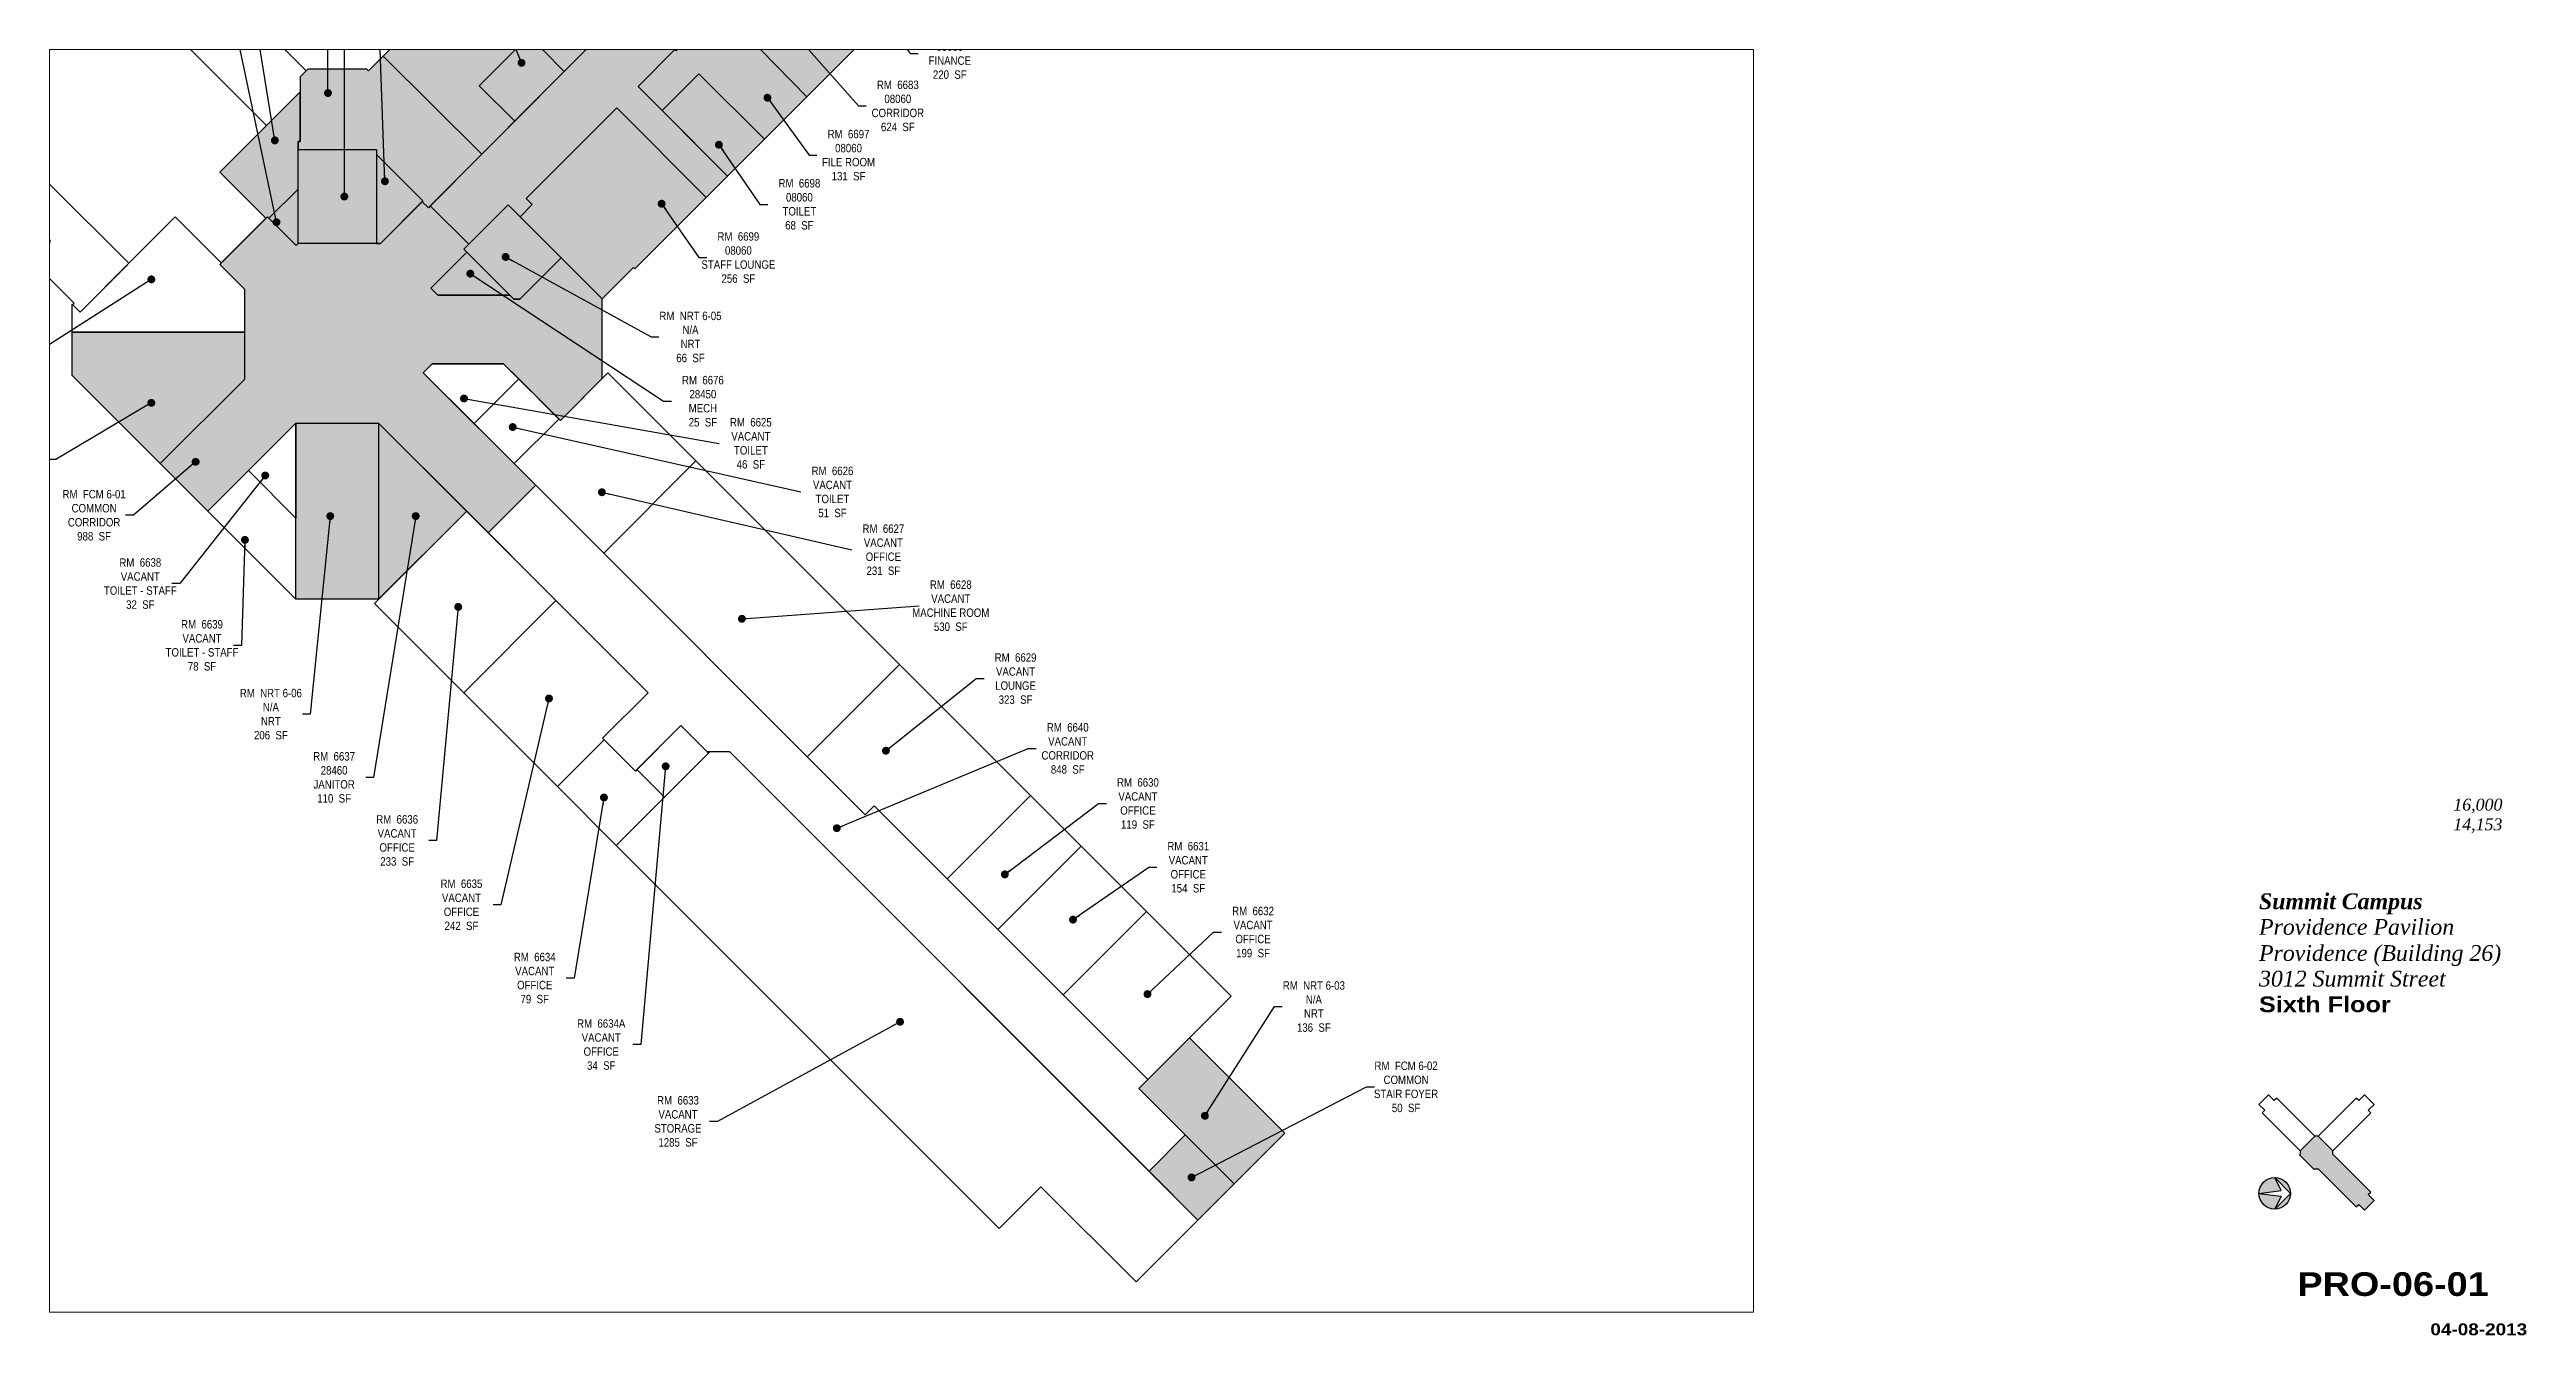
# Paper-space layout '01' of a CAD drawing. Header units: inches. Extents: x 0.7 to 20.4, y 0.3 to 10.5.
# The model-space entities are those that its viewports show. They can reach past a viewport. Long polylines and large blocks are cut down to what shows.
import ezdxf
from ezdxf.enums import TextEntityAlignment as Align

# ---------------------------------------------------------------- set-up
doc = ezdxf.new("R2010")
doc.units = ezdxf.units.IN
doc.header["$MEASUREMENT"] = 0
for name, color, linetype in [('0-LABEL', 3, 'Continuous'), ('1-NRT', 200, 'Continuous'), ('1-NRT-PTN', 253, 'Continuous'), ('3-FCM', 190, 'Continuous'), ('3-FCM-PTN', 9, 'Continuous'), ('4-OCC', 6, 'Continuous'), ('4-OCC-PTN', 95, 'Continuous'), ('4-VACANT', 60, 'Continuous'), ('T-TTLBLK-2', 5, 'Continuous'), ('T-TTLBLK-8', 8, 'Continuous')]:
    doc.layers.add(name, color=color, linetype=linetype)
doc.layers.add('T-VPT', color=30, linetype='Continuous', plot=False)
doc.styles.add('ArialB', font='')
doc.styles.add('ArialN', font='ARIALN.TTF')
doc.styles.add('TimesI', font='timesi.ttf')
doc.styles.add('TimesIB', font='timesbi.ttf')
doc.styles.get('ArialB').set_extended_font_data('Arial Black')
doc.dimstyles.new('AB-120', dxfattribs={"dimscale": 120, "dimtxt": 0.125, "dimasz": 0.09375, "dimexe": 0.0625, "dimexo": 0.125, "dimgap": 0.375, "dimtad": 0, "dimtih": 1, "dimtoh": 1, "dimdec": 4, "dimrnd": 0.0625, "dimzin": 0, "dimdsep": 46, "dimlunit": 4, "dimtxsty": 'ArialN', "dimblk": 'ARCHTICK', "dimcen": 0.09375, "dimclrd": 256, "dimclre": 256, "dimclrt": 256, "dimadec": 0, "dimazin": 0, "dimtfac": 1, "dimtdec": 4, "dimtofl": 0, "dimtmove": 2, "dimatfit": 3, "dimldrblk": 'DOT', "dimfxl": 0, "dimfrac": 2, "dimtolj": 1, "dimtzin": 0, "dimlwd": -1, "dimlwe": -1, "dimarcsym": 0})

# ---------------------------------------------------------------- blocks, each defined once
blk = doc.blocks.new('n-arrow')
h = blk.add_hatch(color=256)
h.paths.add_polyline_path([(0, 0.125), (0.125, 0, 0.414214)])
h.paths.add_polyline_path([(0, 0.125, 0.414214), (-0.125, 0), (0.051, 0.022)])
h = blk.add_hatch(color=256)
h.paths.add_polyline_path([(0.051, -0.022), (-0.125, 0, 0.414214), (0, -0.125)])
h.paths.add_polyline_path([(0.125, 0), (0, -0.125, 0.414214)])
for p, q in [((-0.125, 0), (0.051, 0.022)), ((-0.125, 0), (0.051, -0.022)), ((0, 0.125), (0.125, 0)), ((0.051, 0.022), (0, 0.125)), ((0, -0.125), (0.125, 0)), ((0.051, -0.022), (0, -0.125))]:
    blk.add_line(p, q)
blk.add_circle((0, 0), 0.125)
blk = doc.blocks.new('FLROUT')
blk.add_lwpolyline([(14.639, 2.654), (14.562, 2.578), (14.608, 2.532), (14.588, 2.513), (14.888, 2.212), (14.888, 2.184), (14.885, 2.18), (15.001, 2.064), (15.005, 2.068), (15.033, 2.068), (15.333, 1.767), (15.353, 1.787), (15.398, 1.742), (15.475, 1.818), (15.429, 1.864), (15.449, 1.883), (15.149, 2.184), (15.149, 2.184), (15.149, 2.184), (15.149, 2.184), (15.149, 2.212), (15.149, 2.212), (15.149, 2.212), (15.149, 2.212), (15.149, 2.212), (15.149, 2.212), (15.449, 2.513), (15.429, 2.532), (15.475, 2.578), (15.398, 2.654), (15.353, 2.609), (15.333, 2.629), (15.033, 2.328), (15.005, 2.328), (14.704, 2.629), (14.684, 2.609), (14.639, 2.654)])
blk = doc.blocks.new('AB-TB-text')
for tag, style, p in [('USEABLE', 'TimesI', (1.93, 4.25)), ('GROSS', 'TimesI', (1.93, 4.406)), ('DATE', 'ArialB', (2.125, 0.25))]:
    blk.add_attdef(tag, text='', height=0.0938, dxfattribs=dict(style=style)).set_placement(p, align=Align.RIGHT)
for tag, style, p in [('CAMPUS', 'TimesIB', (0, 3.75)), ('PAVILION', 'TimesI', (0, 3.547)), ('BUILDING', 'TimesI', (0, 3.34)), ('STREET', 'TimesI', (0, 3.137)), ('FLOOR', 'ArialB', (0, 2.934))]:
    blk.add_attdef(tag, text='', height=0.125, dxfattribs=dict(style=style)).set_placement(p, align=Align.TOP_LEFT)
at = {"style": 'ArialB'}
blk.add_attdef('DWG#', text='', height=0.188, dxfattribs=at).set_placement((1.062, 0.749), align=Align.TOP_CENTER)
blk = doc.blocks.new('_ArchTick')
at = {"const_width": 0.15}
blk.add_lwpolyline([(-0.5, -0.5), (0.5, 0.5)], dxfattribs=at)
blk = doc.blocks.new('_Dot')
at = {"lineweight": -2}
blk.add_line((-0.5, 0), (-1, 0), dxfattribs=at)
at = {"const_width": 0.5}
blk.add_lwpolyline([(-0.25, 0, 1), (0.25, 0, 1)], format="xyb", close=True, dxfattribs=at)

msp = doc.modelspace()

# ---------------------------------------------------------------- hatches: boundary and pattern name
at = {"layer": '1-NRT-PTN'}
for points in [[(-1821, 1678.4), (-1821, 1812.4), (-1933, 1812.4), (-1933, 1678.4)], [(-1633.1, 1733.6), (-1696.4, 1670.3), (-1625.1, 1599), (-1616.7, 1599), (-1557.6, 1658.1)], [(-1936, 1422.4), (-1818, 1422.4), (-1818.1, 1171.2), (-1936, 1171.2)], [(-661.5, 545.8), (-733.7, 473.6), (-597.9, 337.9), (-525.8, 410)]]:
    msp.add_hatch(color=256, dxfattribs=at).paths.add_polyline_path(points)
at = {"layer": '3-FCM-PTN'}
for points in [[(-1689.4, 1677.3), (-1744.3, 1732.3), (-1747.1, 1729.5), (-1755.8, 1738.1), (-1815.5, 1678.4), (-1933, 1678.4), (-1935.7, 1675.7), (-1976.6, 1716.6), (-2044.5, 1648.7), (-2009.3, 1613.5), (-2009.3, 1484.6), (-2129.4, 1364.6), (-2061.5, 1296.7), (-1935.9, 1422.3), (-1818, 1422.3), (-1661.6, 1265.9), (-1593.8, 1333.8), (-1754.4, 1494.3), (-1741.7, 1507.1), (-1639.8, 1507.1), (-1558.9, 1426.1), (-1499.1, 1485.9), (-1499.1, 1599.6), (-1557.6, 1658.1), (-1616.7, 1599), (-1625.1, 1599), (-1631.1, 1605), (-1733.7, 1605), (-1743.4, 1614.8), (-1692.1, 1666), (-1696.4, 1670.3)], [(-667.7, 407.6), (-597.9, 337.9), (-649.7, 286.1), (-719.4, 355.9)]]:
    msp.add_hatch(color=256, dxfattribs=at).paths.add_polyline_path(points)
at = {"layer": '4-OCC-PTN'}
for color, points in [(10, [(-1478.5, 1871.7), (-1607.6, 1742.5), (-1598.9, 1733.9), (-1598.9, 1733.9), (-1616.1, 1716.6), (-1633.1, 1733.6), (-1689.4, 1677.3), (-1744.3, 1732.3), (-1482.5, 1994.7), (-1533.9, 2046.1), (-1446.4, 2134.1), (-1387.7, 2134.1), (-1387, 2134.8), (-1364.9, 2112.7), (-1184.1, 2294), (-1120.5, 2229.5), (-1334.1, 2016.4), (-1332.4, 2014.7), (-1393.8, 1953.2), (-1395.4, 1954.9), (-1448.1, 1902.1), (-1320.5, 1774.6), (-1350.9, 1744.2), (-1478.4, 1871.7)]), (10, [(-1082.7, 2012.2), (-1207.4, 1887.8), (-1334.1, 2016.4), (-1210.4, 2139.8)]), (10, [(-1594.2, 1983.6), (-1674.6, 1903.3), (-1624, 1852.8), (-1671, 1805.8), (-1811.4, 1945.6), (-1683.7, 2073.1)]), (10, [(-1603.7, 1974.2), (-1553.3, 1923.8), (-1482.5, 1994.7), (-1533.9, 2046.1), (-1535.6, 2044.3), (-1534.6, 2043.3)]), (10, [(-1395.4, 1954.9), (-1448.1, 1902.1), (-1413.9, 1868), (-1361.2, 1920.6), (-1267.8, 1827.3), (-1207.4, 1887.8), (-1332.4, 2014.7), (-1393.8, 1953.2)]), (10, [(-1755.8, 1738.1), (-1747.1, 1729.5), (-1671, 1805.8), (-1811.4, 1945.6), (-1832.5, 1924.5), (-1835, 1927), (-1919, 1927), (-1930, 1916), (-1930, 1823.7), (-1933, 1823.7), (-1933, 1812.4), (-1821, 1812.4), (-1821, 1805.4), (-1754.8, 1739.2)]), (10, [(-1674.6, 1903.3), (-1624, 1852.8), (-1553.3, 1923.8), (-1603.7, 1974.2)]), (10, [(-1413.9, 1868), (-1320.5, 1774.6), (-1267.8, 1827.3), (-1361.2, 1920.6)]), (55, [(-1978.8, 1714.5), (-1976.6, 1716.6), (-1974.5, 1714.5), (-1933, 1756), (-1933, 1823.7), (-1930, 1823.7), (-1930, 1894.8), (-2044.5, 1780.2)]), (10, [(-1616.1, 1716.6), (-1499.1, 1599.6), (-1454.6, 1644.1), (-1452.8, 1642.4), (-1350.9, 1744.2), (-1478.5, 1871.7), (-1572.9, 1777.2), (-1607.6, 1742.5), (-1598.9, 1733.9)]), (62, [(-1821, 1805.4), (-1821, 1678.4), (-1815.5, 1678.4), (-1754.8, 1739.2)]), (55, [(-1974.5, 1714.5), (-1935.7, 1675.7), (-1933, 1678.4), (-1933, 1756)]), (55, [(-1631.1, 1605), (-1692.1, 1666), (-1743.4, 1614.8), (-1733.7, 1605)]), (10, [(-2255.2, 1490.4), (-2255.2, 1552.1), (-2009.3, 1552.1), (-2009.3, 1484.6), (-2129.4, 1364.6)]), (201, [(-1692.4, 1296.8), (-1818, 1422.4), (-1818, 1171.2)])]:
    msp.add_hatch(color=color, dxfattribs=at).paths.add_polyline_path(points)

# ---------------------------------------------------------------- linework, layer by layer
at = {"layer": '1-NRT'}
for points in [[(-1821, 1812.4), (-1821, 1678.4), (-1933, 1678.4), (-1933, 1812.4), (-1821, 1812.4)], [(-1633.1, 1733.6), (-1696.4, 1670.3), (-1625.1, 1599), (-1616.7, 1599), (-1557.6, 1658.1), (-1633.1, 1733.6)]]:
    msp.add_lwpolyline(points, dxfattribs=at)
for points in [[(-1936, 1422.4), (-1818, 1422.4), (-1818.1, 1171.2), (-1936, 1171.2)], [(-733.7, 473.6), (-597.9, 337.9), (-525.8, 410), (-661.5, 545.8)]]:
    msp.add_lwpolyline(points, close=True, dxfattribs=at)
at = {"layer": '3-FCM'}
msp.add_lwpolyline([(-1689.4, 1677.3), (-1744.3, 1732.3), (-1747.1, 1729.5), (-1755.8, 1738.1), (-1815.5, 1678.4), (-1933, 1678.4), (-1935.7, 1675.7), (-1976.6, 1716.6), (-2044.5, 1648.7), (-2009.3, 1613.5), (-2009.3, 1484.6), (-2129.4, 1364.6), (-2061.5, 1296.7), (-1935.9, 1422.3), (-1818, 1422.3), (-1661.6, 1265.9), (-1593.8, 1333.8), (-1754.4, 1494.3), (-1741.7, 1507.1), (-1639.8, 1507.1), (-1558.9, 1426.1), (-1499.1, 1485.9), (-1499.1, 1599.6), (-1557.6, 1658.1), (-1616.7, 1599), (-1625.1, 1599), (-1631.1, 1605), (-1733.7, 1605), (-1743.4, 1614.8), (-1692.1, 1666), (-1696.4, 1670.3), (-1689.4, 1677.3)], dxfattribs=at)
msp.add_lwpolyline([(-667.7, 407.6), (-597.9, 337.9), (-649.7, 286.1), (-719.4, 355.9)], close=True, dxfattribs=at)
at = {"layer": '4-OCC'}
msp.add_line((-1933, 1756), (-1974.5, 1714.5), dxfattribs=at)
for points in [[(-1478.5, 1871.7), (-1607.6, 1742.5), (-1598.9, 1733.9), (-1598.9, 1733.9), (-1616.1, 1716.6), (-1633.1, 1733.6), (-1689.4, 1677.3), (-1744.3, 1732.3), (-1482.5, 1994.7), (-1533.9, 2046.1), (-1446.4, 2134.1), (-1387.7, 2134.1), (-1387, 2134.8), (-1364.9, 2112.7), (-1184.1, 2294), (-1120.5, 2229.5), (-1334.1, 2016.4), (-1332.4, 2014.7), (-1393.8, 1953.2), (-1395.4, 1954.9), (-1448.1, 1902.1), (-1320.5, 1774.6), (-1350.9, 1744.2), (-1478.4, 1871.7)], [(-1082.7, 2012.2), (-1207.4, 1887.8), (-1334.1, 2016.4), (-1210.4, 2139.8)], [(-1594.2, 1983.6), (-1674.6, 1903.3), (-1624, 1852.8), (-1671, 1805.8), (-1811.4, 1945.6), (-1683.7, 2073.1)], [(-1603.7, 1974.2), (-1553.3, 1923.8), (-1482.5, 1994.7), (-1533.9, 2046.1), (-1535.6, 2044.3), (-1534.6, 2043.3), (-1603.7, 1974.2)], [(-1395.4, 1954.9), (-1448.1, 1902.1), (-1413.9, 1868), (-1361.2, 1920.6), (-1361.2, 1920.6), (-1267.8, 1827.3), (-1207.4, 1887.8), (-1332.4, 2014.7), (-1393.8, 1953.2)], [(-1755.8, 1738.1), (-1747.1, 1729.5), (-1671, 1805.8), (-1811.4, 1945.6), (-1832.5, 1924.5), (-1835, 1927), (-1919, 1927), (-1930, 1916), (-1930, 1823.7), (-1933, 1823.7), (-1933, 1812.4), (-1821, 1812.4), (-1821, 1805.4), (-1754.8, 1739.2)], [(-1413.9, 1868), (-1320.5, 1774.6), (-1267.8, 1827.3), (-1361.2, 1920.6), (-1413.9, 1868)], [(-1978.8, 1714.5), (-1976.6, 1716.6), (-1974.5, 1714.5), (-1933, 1756), (-1933, 1823.7), (-1930, 1823.7), (-1930, 1894.8), (-2044.5, 1780.2)], [(-1616.1, 1716.6), (-1499.1, 1599.6), (-1454.6, 1644.1), (-1452.8, 1642.4), (-1350.9, 1744.2), (-1478.5, 1871.7), (-1572.9, 1777.2), (-1607.6, 1742.5), (-1598.9, 1733.9), (-1616.1, 1716.6)], [(-1974.5, 1714.5), (-1935.7, 1675.7), (-1933, 1678.4), (-1933, 1756), (-1933, 1756)], [(-2255.2, 1490.4), (-2255.2, 1552.1), (-2009.3, 1552.1), (-2009.3, 1484.6), (-2129.4, 1364.6)], [(-1692.4, 1296.8), (-1818, 1422.4), (-1818, 1171.2)]]:
    msp.add_lwpolyline(points, close=True, dxfattribs=at)
for points in [[(-1674.6, 1903.3), (-1624, 1852.8), (-1553.3, 1923.8), (-1603.7, 1974.2), (-1674.6, 1903.3)], [(-1821, 1805.4), (-1821, 1678.4), (-1815.5, 1678.4), (-1754.8, 1739.2), (-1821, 1805.4)], [(-1631.1, 1605), (-1692.1, 1666), (-1743.4, 1614.8), (-1733.7, 1605), (-1631.1, 1605)], [(-1618.3, 1485.5), (-1639.8, 1507.1), (-1741.7, 1507.1), (-1754.4, 1494.3), (-1681.9, 1421.9), (-1618.3, 1485.5)]]:
    msp.add_lwpolyline(points, dxfattribs=at)
at = {"layer": '4-VACANT'}
for points in [[(-1978.8, 1714.5), (-2042.4, 1650.8), (-2108.2, 1716.6), (-2174.5, 1650.2), (-2448.2, 1923.9), (-2515.5, 1856.6), (-3143.4, 2484.5), (-3084, 2543.9), (-3092.5, 2552.4), (-3018.2, 2626.6), (-3154, 2762.4), (-3092.5, 2823.9), (-2948.2, 2679.7), (-2812.4, 2815.4), (-2184.5, 2187.5), (-2251.8, 2120.3), (-1978.1, 1846.6), (-2044.5, 1780.2)], [(-2255.2, 1552.1), (-2255.2, 1592.1), (-2243.9, 1580.8), (-2108.2, 1716.6), (-2042.4, 1650.8), (-2044.5, 1648.7), (-2009.3, 1613.5), (-2009.3, 1552.1)], [(-1624.6, 1364.6), (-1497.1, 1237), (-1365.6, 1368.6), (-1491, 1494), (-1558.9, 1426.1), (-1561, 1428.2)], [(-1593.8, 1333.8), (-1497.1, 1237), (-1206.7, 946.7), (-1124, 864), (-1111.3, 876.7), (-720.9, 486.4), (-733.7, 473.6), (-667.7, 407.6), (-719.4, 355.9), (-1317.3, 953.8), (-1349.6, 953.8), (-1347.6, 951.8), (-1387, 991.2), (-1451.9, 926.3), (-1498.6, 973), (-1433.6, 1038), (-1565.1, 1169.4), (-1661.6, 1265.9)], [(-1451.9, 926.3), (-1451.9, 926.3), (-1451.9, 926.3), (-1496.5, 970.9), (-1496.5, 970.9), (-1563.1, 904.3), (-1479.1, 820.3), (-1410.4, 889), (-1449.8, 928.4)]]:
    msp.add_lwpolyline(points, close=True, dxfattribs=at)
for points in [[(-1930, 1894.8), (-1978.1, 1846.6), (-2124.5, 1993), (-2057.3, 2060.3), (-1921.5, 1924.5), (-1930, 1916), (-1930, 1894.8)], [(-2320.9, 1796.6), (-2174.5, 1650.2), (-2243.9, 1580.8), (-2254.5, 1591.4), (-2252.4, 1593.6), (-2388.2, 1729.3), (-2320.9, 1796.6)], [(-1618.3, 1485.5), (-1639.8, 1507.1), (-1741.7, 1507.1), (-1754.4, 1494.3), (-1681.9, 1421.9), (-1618.3, 1485.5)], [(-1618.3, 1485.5), (-1681.9, 1421.9), (-1624.6, 1364.6), (-1561, 1428.2), (-1618.3, 1485.5)], [(-1935.9, 1422.3), (-1936, 1287.1), (-2003.5, 1354.7), (-1935.9, 1422.3)], [(-1936, 1287.1), (-2003.5, 1354.7), (-2061.5, 1296.7), (-1936, 1171.2), (-1936, 1287.1)], [(-1365.6, 1368.6), (-1497.1, 1237), (-1206.7, 946.7), (-1206.7, 946.7), (-1075.2, 1078.2), (-1365.6, 1368.6)], [(-1565.1, 1169.4), (-1692.4, 1296.8), (-1692.4, 1296.8), (-1824, 1165.2), (-1696.7, 1037.8), (-1565.1, 1169.4)], [(-1563.1, 904.3), (-1696.7, 1037.8), (-1696.7, 1037.8), (-1565.1, 1169.4), (-1433.6, 1038), (-1498.6, 973), (-1496.5, 970.9), (-1563.1, 904.3)], [(-1075.2, 1078.2), (-1206.7, 946.7), (-1124, 864), (-1111.3, 876.7), (-1007.1, 772.6), (-1007.1, 772.6), (-888.4, 891.4), (-1075.2, 1078.2)], [(-1387, 991.2), (-1449.8, 928.4), (-1410.4, 889), (-1347.6, 951.8), (-1387, 991.2)], [(-1479.1, 820.3), (-933.1, 274.2), (-873.7, 333.6), (-737.9, 197.9), (-649.7, 286.1), (-1317.3, 953.8), (-1345.7, 953.8), (-1479.1, 820.3)], [(-888.4, 891.4), (-1007.1, 772.6), (-934.9, 700.3), (-934.9, 700.3), (-816.1, 819.1), (-888.4, 891.4)], [(-816.1, 819.1), (-934.9, 700.3), (-841.7, 607.1), (-722.9, 725.9), (-816.1, 819.1)], [(-722.9, 725.9), (-841.7, 607.1), (-720.9, 486.4), (-602.2, 605.2), (-722.9, 725.9)]]:
    msp.add_lwpolyline(points, dxfattribs=at)

# ---------------------------------------------------------------- texts
at = {"layer": '0-LABEL', "char_height": 12, "attachment_point": 5, "style": 'ArialN'}
for s, insert in [('RM  6696\\P08060\\PFINANCE\\P220  SF', (-1003.5, 1949.2)), ('RM  6683\\P08060\\PCORRIDOR\\P624  SF', (-1077.6, 1874.6)), ('RM  6697\\P08060\\PFILE ROOM\\P131  SF', (-1147.9, 1804.4)), ('RM  6698\\P08060\\PTOILET\\P68  SF', (-1218, 1734.3)), ('RM  6699\\P08060\\PSTAFF LOUNGE\\P256  SF', (-1305, 1658.4)), ('RM  NRT 6-05\\PN/A\\PNRT\\P66  SF', (-1373.3, 1545.2)), ('RM  6676\\P28450\\PMECH\\P25  SF', (-1355.6, 1453.6)), ('RM  6625\\PVACANT\\PTOILET\\P46  SF', (-1287.2, 1393.5)), ('RM  6626\\PVACANT\\PTOILET\\P51  SF', (-1170.8, 1324.2)), ('RM  FCM 6-01\\PCOMMON\\PCORRIDOR\\P988  SF', (-2223.8, 1291)), ('RM  6627\\PVACANT\\POFFICE\\P231  SF', (-1098.2, 1241.8)), ('RM  6638\\PVACANT\\PTOILET - STAFF\\P32  SF', (-2157.9, 1193.6)), ('RM  6628\\PVACANT\\PMACHINE ROOM\\P530  SF', (-1002.1, 1162)), ('RM  6639\\PVACANT\\PTOILET - STAFF\\P78  SF', (-2069.9, 1105.5)), ('RM  6629\\PVACANT\\PLOUNGE\\P323  SF', (-909.7, 1058.1)), ('RM  NRT 6-06\\PN/A\\PNRT\\P206  SF', (-1971.7, 1007.4)), ('RM  6640\\PVACANT\\PCORRIDOR\\P848  SF', (-835.3, 958.5)), ('RM  6637\\P28460\\PJANITOR\\P110  SF', (-1881.5, 917.2)), ('RM  6630\\PVACANT\\POFFICE\\P119  SF', (-735.2, 880)), ('RM  6636\\PVACANT\\POFFICE\\P233  SF', (-1791.6, 827.3)), ('RM  6631\\PVACANT\\POFFICE\\P154  SF', (-663.4, 789.1)), ('RM  6635\\PVACANT\\POFFICE\\P242  SF', (-1699.9, 735.5)), ('RM  6632\\PVACANT\\POFFICE\\P199  SF', (-571, 696.7)), ('RM  6634\\PVACANT\\POFFICE\\P79  SF', (-1595.4, 631.1)), ('RM  NRT 6-03\\PN/A\\PNRT\\P136  SF', (-484.3, 590.5)), ('RM  6634A\\PVACANT\\POFFICE\\P34  SF', (-1500.6, 536.3)), ('RM  FCM 6-02\\PCOMMON\\PSTAIR FOYER\\P50  SF', (-352.8, 476)), ('RM  6633\\PVACANT\\PSTORAGE\\P1285  SF', (-1391.1, 426.8))]:
    msp.add_mtext(s, dxfattribs=dict(at, insert=insert))

# ---------------------------------------------------------------- leaders
at = {"layer": '0-LABEL', "annotation_type": 0, "has_hookline": 1}
for points, hookline_direction, text_width in [([(-1963.7, 1708.8), (-2150.2, 2596.2), (-2161.5, 2596.2)], 1, 77.1), ([(-1809.1, 1767.2), (-1832.5, 2402.5), (-1843.7, 2402.5)], 1, 230.7), ([(-1866.9, 1745.4), (-1866.9, 2304.4), (-1878.2, 2304.4)], 1, 86.9), ([(-1890.3, 1893), (-1890.3, 2214.2), (-1901.5, 2214.2)], 1, 56), ([(-1614.3, 1936), (-1714.1, 2185.6), (-1725.4, 2185.6)], 1, 67.7), ([(-1966, 1825.5), (-2012.7, 2115), (-2001.5, 2115)], 0, 77.1), ([(-1305.3, 2068.9), (-1133.9, 1874.6), (-1122.6, 1874.6)], 0, 74), ([(-1119.7, 2026.3), (-1059.8, 1949.2), (-1048.5, 1949.2)], 0, 58.4), ([(-1263.5, 1886.3), (-1204.1, 1804.4), (-1192.9, 1804.4)], 0, 73.4), ([(-1332.8, 1819.3), (-1274.2, 1734.3), (-1263, 1734.3)], 0, 57.9), ([(-1414.5, 1735.2), (-1361.3, 1658.4), (-1350, 1658.4)], 0, 104), ([(-2291.3, 1681.7), (-2469.8, 1561.8), (-2481.1, 1561.8)], 1, 95.7), ([(-1637, 1659.3), (-1429.6, 1545.2), (-1418.3, 1545.2)], 0, 87), ([(-2142.2, 1627.3), (-2382, 1473.9), (-2393.2, 1473.9)], 1, 107.9), ([(-1687.3, 1635.5), (-1411.9, 1453.6), (-1400.6, 1453.6)], 0, 57.9), ([(-2142.2, 1451.3), (-2278.3, 1370.3), (-2289.6, 1370.3)], 1, 57.9), ([(-1696.3, 1457.5), (-1332.2, 1393.5)], 0, 58), ([(-1626.8, 1416.8), (-1215.8, 1324.2)], 0, 57.9), ([(-2079, 1367.2), (-2167.5, 1291), (-2178.8, 1291)], 1, 86.5), ([(-1979.7, 1347.7), (-2101.7, 1193.6), (-2112.9, 1193.6)], 1, 102.9), ([(-1499.7, 1323.8), (-1143.2, 1241.8)], 0, 57.9), ([(-1887, 1289.8), (-1915.5, 1007.4), (-1926.7, 1007.4)], 1, 86.9), ([(-1765.2, 1289.8), (-1825.3, 917.2), (-1836.5, 917.2)], 1, 58.2), ([(-2008.7, 1255.9), (-2013.6, 1105.5), (-2024.9, 1105.5)], 1, 102.9), ([(-1704.5, 1160.3), (-1735.4, 827.3), (-1746.6, 827.3)], 1, 57.9), ([(-1299.9, 1143.4), (-1047.1, 1162)], 0, 107.9), ([(-1575.1, 1029.8), (-1643.6, 735.5), (-1654.9, 735.5)], 1, 58), ([(-1094.6, 955.3), (-966, 1058.1), (-954.7, 1058.1)], 0, 57.9), ([(-1164.6, 844.8), (-891.5, 958.5), (-880.3, 958.5)], 0, 74), ([(-1408.7, 933.1), (-1444.3, 536.3), (-1455.6, 536.3)], 1, 67.7), ([(-1496.7, 888.6), (-1539.1, 631.1), (-1550.4, 631.1)], 1, 57.9), ([(-925, 779), (-791.5, 880), (-780.2, 880)], 0, 57.9), ([(-827.8, 714.5), (-719.7, 789.1), (-708.4, 789.1)], 0, 56), ([(-721.6, 608.3), (-627.2, 696.7), (-616, 696.7)], 0, 57.8), ([(-1074.4, 568.8), (-1334.8, 426.8), (-1346.1, 426.8)], 1, 65.9), ([(-639.7, 434.8), (-540.5, 590.5), (-529.3, 590.5)], 0, 86.9), ([(-658.7, 346.9), (-409, 476), (-397.8, 476)], 0, 90.8)]:
    msp.add_leader(points, dimstyle='AB-120', dxfattribs=dict(at, hookline_direction=hookline_direction, text_width=text_width))

psp = doc.layouts.new('01')

# ---------------------------------------------------------------- hatches: boundary and pattern name
at = {"layer": 'T-TTLBLK-8'}
psp.add_hatch(color=256, dxfattribs=at).paths.add_polyline_path([(18.725, 1.894), (18.697, 1.894), (18.581, 1.778), (18.581, 1.75), (18.577, 1.746), (18.693, 1.63), (18.697, 1.634), (18.725, 1.634), (19.025, 1.333), (19.045, 1.353), (19.09, 1.308), (19.167, 1.384), (19.121, 1.43), (19.141, 1.449), (18.841, 1.75), (18.841, 1.778)])

# ---------------------------------------------------------------- linework, layer by layer
for points in [[(18.697, 1.894), (18.581, 1.778)], [(18.725, 1.894), (18.841, 1.778)]]:
    psp.add_lwpolyline(points, dxfattribs=at)

# ---------------------------------------------------------------- block references
at = {"layer": 'T-TTLBLK-2'}
ref = psp.add_blockref('AB-TB-text', (18.255, 0.066), dxfattribs=at)
ref.add_attrib('DATE', '04-08-2013', dxfattribs={"layer": 'T-TTLBLK-8', "height": 0.0938, "style": 'ArialB'}).set_placement((20.38, 0.316), align=Align.RIGHT)
ref.add_attrib('DWG#', 'PRO-06-01', dxfattribs={"layer": 'T-TTLBLK-8', "height": 0.1875, "style": 'ArialB'}).set_placement((19.317, 0.815), align=Align.TOP_CENTER)
ref.add_attrib('GROSS', '16,000', dxfattribs={"layer": '0', "height": 0.0938, "style": 'TimesI'}).set_placement((20.184, 4.472), align=Align.RIGHT)
ref.add_attrib('USEABLE', '14,153', dxfattribs={"layer": '0', "height": 0.0938, "style": 'TimesI'}).set_placement((20.184, 4.316), align=Align.RIGHT)
ref.add_attrib('PAVILION', 'Providence Pavilion', dxfattribs={"layer": '0', "height": 0.125, "style": 'TimesI'}).set_placement((18.255, 3.613), align=Align.TOP_LEFT)
ref.add_attrib('BUILDING', 'Providence (Building 26)', dxfattribs={"layer": '0', "height": 0.125, "style": 'TimesI'}).set_placement((18.255, 3.406), align=Align.TOP_LEFT)
ref.add_attrib('STREET', '3012 Summit Street', dxfattribs={"layer": '0', "height": 0.125, "style": 'TimesI'}).set_placement((18.255, 3.203), align=Align.TOP_LEFT)
ref.add_attrib('FLOOR', 'Sixth Floor', dxfattribs={"layer": 'T-TTLBLK-8', "height": 0.125, "style": 'ArialB'}).set_placement((18.255, 3), align=Align.TOP_LEFT)
ref.add_attrib('CAMPUS', 'Summit Campus', dxfattribs={"layer": '0', "height": 0.125, "style": 'TimesIB'}).set_placement((18.255, 3.816), align=Align.TOP_LEFT)
at = {"layer": 'T-TTLBLK-8'}
for name, p in [('FLROUT', (3.692, -0.434)), ('n-arrow', (18.38, 1.44))]:
    psp.add_blockref(name, p, dxfattribs=at)

# ---------------------------------------------------------------- viewports
at = {"layer": 'T-VPT'}
psp.add_viewport(center=(7.5, 5.5), size=(13.5, 10), view_center_point=(-1072.346, 1055.002), view_height=1800.00004, dxfattribs=at)

doc.saveas('drawing.dxf')
